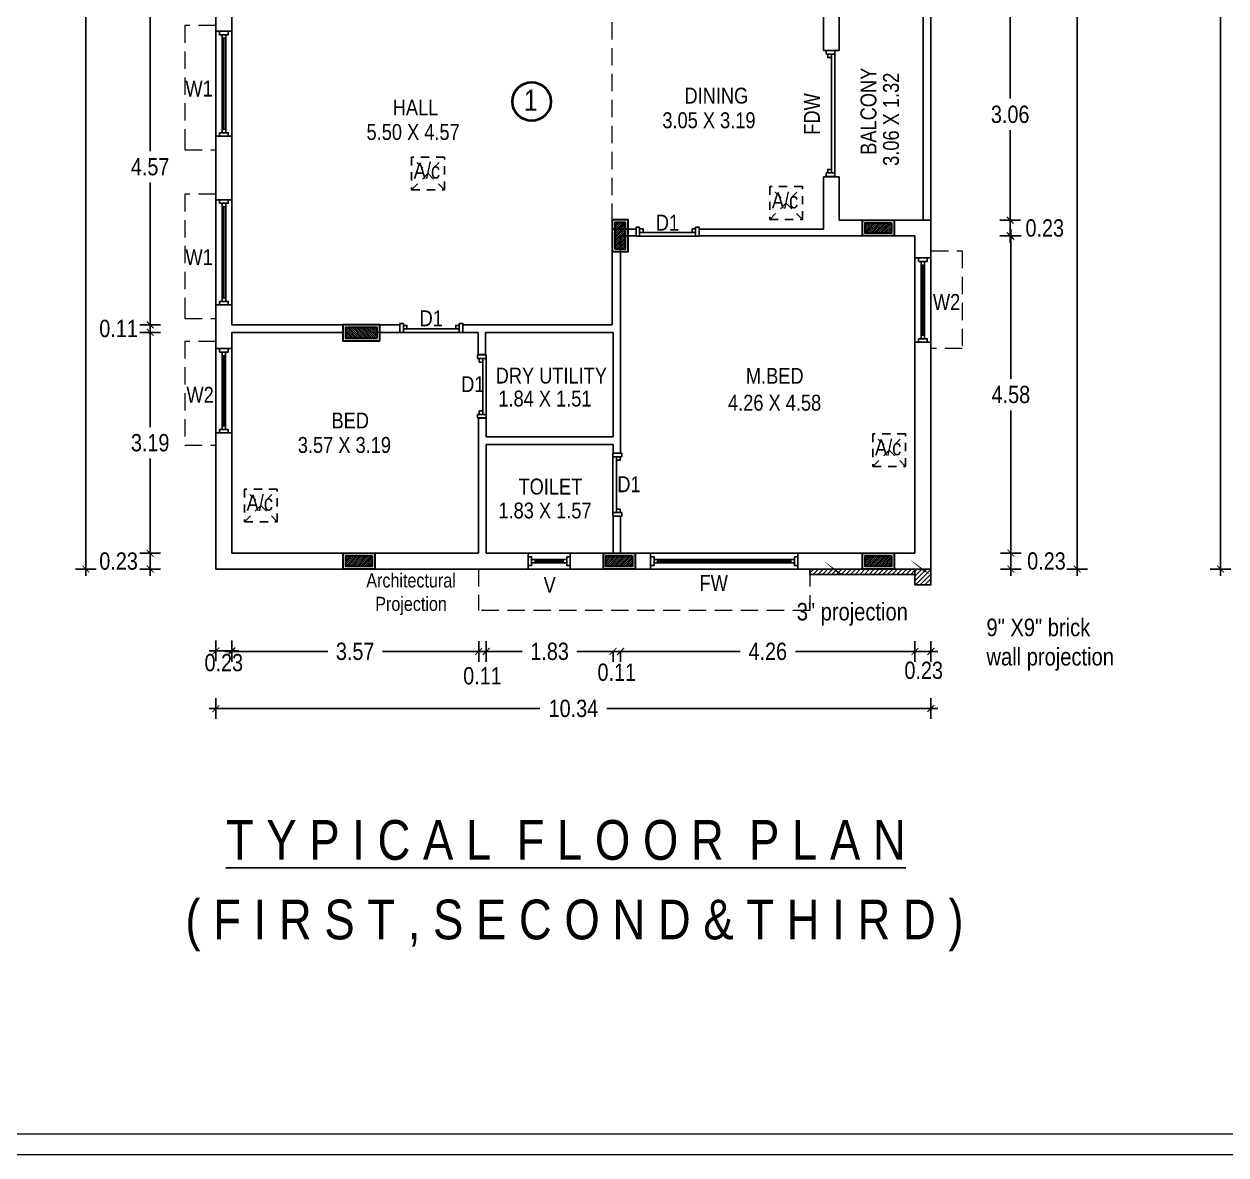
# Model space of a CAD drawing. Header units: metres. Extents: x 826 to 1433, y -826 to -586.
# Drawn here: x 1265.41 to 1282.79, y -825.6 to -809.25 of the extents above; entities that cross this region are included whole.
import ezdxf

# ---------------------------------------------------------------- set-up
doc = ezdxf.new("R2010")
doc.units = ezdxf.units.M
for name, pattern in [('ACAD_ISO02W100', [15, 12, -3]), ('CENTER', [2, 1.25, -0.25, 0.25, -0.25]), ('DASHED2', [0.375, 0.25, -0.125]), ('HIDDEN', [0.375, 0.25, -0.125])]:
    doc.linetypes.add(name, pattern=pattern)
doc.layers.add('_0', color=7, linetype='Continuous', lineweight=5)
doc.layers.add('text', color=7, linetype='Continuous', lineweight=25)
doc.styles.add('ATT', font='swissck.ttf', dxfattribs={"height": 12})
doc.styles.get("Standard").update_dxf_attribs({"font": 'swissck.ttf'})
doc.styles.add('STYLE1', font='swissck.ttf', dxfattribs={"height": 0.3})
doc.styles.add('style5', font='swissck.ttf', dxfattribs={"height": 0.25})
doc.dimstyles.new('site plan', dxfattribs={"dimscale": 0, "dimtxt": 0.25, "dimasz": 0.1, "dimexe": 0.15, "dimexo": 0.5, "dimgap": 0.1, "dimtad": 0, "dimtih": 1, "dimtoh": 1, "dimzin": 0, "dimdsep": 46, "dimtxsty": 'style5', "dimblk": 'ARCHTICK', "dimcen": 0.09375, "dimdle": 0.1, "dimadec": 0, "dimazin": 0, "dimtfac": 1, "dimtofl": 0, "dimtmove": 2, "dimatfit": 3, "dimfxl": 0, "dimtolj": 1, "dimtzin": 0, "dimarcsym": 0})

# ---------------------------------------------------------------- blocks, each defined once
blk = doc.blocks.new('V1')
at = {"ltscale": 3, "extrusion": (-1, 1e-16, 0)}
for p, q in [((758.928, -751.397), (758.928, -751.169)), ((759.031, -751.309), (759.031, -751.258)), ((759.436, -751.309), (759.436, -751.258)), ((759.538, -751.397), (759.538, -751.169))]:
    blk.add_line(p, q, dxfattribs=at)
at = {"ltscale": 3, "extrusion": (-1e-16, -1, 0)}
blk.add_line((759.031, -751.284), (759.436, -751.284), dxfattribs=at)
at = {"ltscale": 3}
for points in [[(758.928, -751.22), (758.98, -751.22), (758.98, -751.348), (758.928, -751.348)], [(758.98, -751.258), (759.487, -751.258), (759.487, -751.309), (758.98, -751.309)], [(759.487, -751.22), (759.538, -751.22), (759.538, -751.348), (759.487, -751.348)]]:
    blk.add_lwpolyline(points, close=True, dxfattribs=at)
blk = doc.blocks.new('D00R 1')
for points in [[(747.841, -749.097), (747.841, -749.046), (747.968, -749.046), (747.968, -749.097)], [(747.866, -749.097), (747.866, -749.148), (747.917, -749.148), (747.917, -749.097)], [(747.866, -749.905), (747.866, -749.855), (747.917, -749.855), (747.917, -749.905)], [(747.841, -749.905), (747.841, -749.956), (747.968, -749.956), (747.968, -749.905)]]:
    blk.add_lwpolyline(points, close=True)
blk.add_lwpolyline([(747.968, -749.956), (747.968, -749.097), (747.917, -749.097), (747.917, -749.905)])
blk = doc.blocks.new('W2')
at = {"ltscale": 3, "extrusion": (2e-16, 1, 0)}
for p, q in [((739.032, -751.218), (739.261, -751.218)), ((739.12, -751.321), (739.171, -751.321)), ((739.032, -752.438), (739.261, -752.438)), ((739.12, -752.336), (739.171, -752.336))]:
    blk.add_line(p, q, dxfattribs=at)
at = {"ltscale": 3, "extrusion": (-1, 2e-16, 0)}
blk.add_line((739.146, -751.321), (739.146, -752.336), dxfattribs=at)
at = {"ltscale": 3}
for points in [[(739.082, -751.269), (739.209, -751.269), (739.209, -751.218), (739.082, -751.218)], [(739.12, -751.269), (739.171, -751.269), (739.171, -752.387), (739.12, -752.387)], [(739.082, -752.387), (739.209, -752.387), (739.209, -752.438), (739.082, -752.438)]]:
    blk.add_lwpolyline(points, close=True, dxfattribs=at)
blk = doc.blocks.new('W1')
at = {"ltscale": 3, "extrusion": (2e-16, 1, 0)}
for p, q in [((738.52, -750.918), (738.292, -750.918)), ((738.38, -751.021), (738.431, -751.021)), ((738.292, -752.438), (738.52, -752.438)), ((738.38, -752.336), (738.431, -752.336))]:
    blk.add_line(p, q, dxfattribs=at)
at = {"ltscale": 3, "extrusion": (-1, 2e-16, 0)}
blk.add_line((738.405, -751.021), (738.405, -752.336), dxfattribs=at)
at = {"ltscale": 3}
for points in [[(738.341, -750.969), (738.469, -750.969), (738.469, -750.918), (738.341, -750.918)], [(738.38, -750.969), (738.431, -750.969), (738.431, -752.387), (738.38, -752.387)], [(738.341, -752.387), (738.469, -752.387), (738.469, -752.438), (738.341, -752.438)]]:
    blk.add_lwpolyline(points, close=True, dxfattribs=at)
blk = doc.blocks.new('FDW')
for points in [[(750.172, -729.344), (750.172, -729.293), (750.299, -729.293), (750.299, -729.344)], [(750.197, -729.344), (750.197, -729.395), (750.248, -729.395), (750.248, -729.344)], [(750.172, -731.062), (750.172, -731.113), (750.299, -731.113), (750.299, -731.062)], [(750.197, -731.062), (750.197, -731.011), (750.248, -731.011), (750.248, -731.062)], [(750.197, -731.062), (750.197, -731.011), (750.248, -731.011), (750.248, -731.062)]]:
    blk.add_lwpolyline(points, close=True)
at = {"ltscale": 3}
blk.add_lwpolyline([(750.248, -731.062), (750.299, -731.062), (750.299, -729.344), (750.248, -729.344)], close=True, dxfattribs=at)
blk = doc.blocks.new('_ArchTick')
at = {"color": 0, "lineweight": 0, "const_width": 0.15}
blk.add_lwpolyline([(-0.5, -0.5), (0.5, 0.5)], dxfattribs=at)
blk = doc.blocks.new('*D109')
at = {"color": 0, "lineweight": -2, "ltscale": 3}
for p, q in [((1280.492, -792.131), (1280.792, -792.131)), ((1280.642, -792.031), (1280.642, -803.769)), ((1280.642, -817.231), (1280.642, -804.227)), ((1280.492, -817.131), (1280.792, -817.131))]:
    blk.add_line(p, q, dxfattribs=at)
at = {"layer": 'DEFPOINTS', "color": 0, "ltscale": 3}
for p in [(1278.537, -792.131), (1278.537, -817.131), (1280.642, -817.131)]:
    blk.add_point(p, dxfattribs=at)
at = {"color": 0, "lineweight": -2, "ltscale": 3, "xscale": 0.1, "yscale": 0.1, "zscale": 0.1}
for p, rotation in [((1280.642, -792.131), 90), ((1280.642, -817.131), 270)]:
    blk.add_blockref('_ArchTick', p, dxfattribs=dict(at, rotation=rotation))
at = {"color": 0, "ltscale": 3, "insert": (1280.642, -803.998), "char_height": 0.25, "attachment_point": 5, "style": 'style5'}
blk.add_mtext('\\A1;25.00', dxfattribs=at)
blk = doc.blocks.new('*D127')
at = {"color": 0, "lineweight": -2, "ltscale": 3}
for p, q in [((1267.236, -808.931), (1267.236, -811.088)), ((1267.386, -809.031), (1267.086, -809.031)), ((1267.236, -813.701), (1267.236, -811.544)), ((1267.386, -813.601), (1267.086, -813.601))]:
    blk.add_line(p, q, dxfattribs=at)
at = {"layer": 'DEFPOINTS', "color": 0, "ltscale": 3}
for p in [(1268.308, -809.031), (1267.236, -813.601), (1268.308, -813.601)]:
    blk.add_point(p, dxfattribs=at)
at = {"color": 0, "lineweight": -2, "ltscale": 3, "xscale": 0.1, "yscale": 0.1, "zscale": 0.1}
for p, rotation in [((1267.236, -809.031), 90), ((1267.236, -813.601), 270)]:
    blk.add_blockref('_ArchTick', p, dxfattribs=dict(at, rotation=rotation))
at = {"color": 0, "ltscale": 3, "insert": (1267.236, -811.316), "char_height": 0.25, "attachment_point": 5, "style": 'style5'}
blk.add_mtext('\\A1;4.57', dxfattribs=at)
blk = doc.blocks.new('*D128')
at = {"color": 0, "lineweight": -2, "ltscale": 3}
for p, q in [((1267.236, -813.601), (1267.236, -813.501)), ((1267.386, -813.601), (1267.086, -813.601)), ((1267.386, -813.71), (1267.086, -813.71)), ((1267.236, -813.71), (1267.236, -813.81))]:
    blk.add_line(p, q, dxfattribs=at)
at = {"layer": 'DEFPOINTS', "color": 0, "ltscale": 3}
for p in [(1268.308, -813.601), (1267.236, -813.71), (1268.308, -813.71)]:
    blk.add_point(p, dxfattribs=at)
at = {"color": 0, "lineweight": -2, "ltscale": 3, "xscale": 0.1, "yscale": 0.1, "zscale": 0.1}
for p, rotation in [((1267.236, -813.601), 270), ((1267.236, -813.71), 90)]:
    blk.add_blockref('_ArchTick', p, dxfattribs=dict(at, rotation=rotation))
at = {"color": 0, "ltscale": 3, "insert": (1266.779, -813.655), "char_height": 0.25, "attachment_point": 5, "style": 'style5'}
blk.add_mtext('\\A1;0.11', dxfattribs=at)
blk = doc.blocks.new('*D129')
at = {"color": 0, "lineweight": -2, "ltscale": 3}
for p, q in [((1267.236, -813.61), (1267.236, -815.078)), ((1267.386, -813.71), (1267.086, -813.71)), ((1267.236, -817.003), (1267.236, -815.534)), ((1267.386, -816.903), (1267.086, -816.903))]:
    blk.add_line(p, q, dxfattribs=at)
at = {"layer": 'DEFPOINTS', "color": 0, "ltscale": 3}
for p in [(1268.308, -813.71), (1267.236, -816.903), (1268.308, -816.903)]:
    blk.add_point(p, dxfattribs=at)
at = {"color": 0, "lineweight": -2, "ltscale": 3, "xscale": 0.1, "yscale": 0.1, "zscale": 0.1}
for p, rotation in [((1267.236, -813.71), 90), ((1267.236, -816.903), 270)]:
    blk.add_blockref('_ArchTick', p, dxfattribs=dict(at, rotation=rotation))
at = {"color": 0, "ltscale": 3, "insert": (1267.236, -815.306), "char_height": 0.25, "attachment_point": 5, "style": 'style5'}
blk.add_mtext('\\A1;3.19', dxfattribs=at)
blk = doc.blocks.new('*D130')
at = {"color": 0, "lineweight": -2, "ltscale": 3}
for p, q in [((1267.236, -816.803), (1267.236, -817.231)), ((1267.386, -816.903), (1267.086, -816.903)), ((1267.386, -817.131), (1267.086, -817.131))]:
    blk.add_line(p, q, dxfattribs=at)
at = {"layer": 'DEFPOINTS', "color": 0, "ltscale": 3}
for p in [(1268.308, -816.903), (1267.236, -817.131), (1268.212, -817.131)]:
    blk.add_point(p, dxfattribs=at)
at = {"color": 0, "lineweight": -2, "ltscale": 3, "xscale": 0.1, "yscale": 0.1, "zscale": 0.1}
for p, rotation in [((1267.236, -816.903), 90), ((1267.236, -817.131), 270)]:
    blk.add_blockref('_ArchTick', p, dxfattribs=dict(at, rotation=rotation))
at = {"color": 0, "ltscale": 3, "insert": (1266.779, -817.017), "char_height": 0.25, "attachment_point": 5, "style": 'style5'}
blk.add_mtext('\\A1;0.23', dxfattribs=at)
blk = doc.blocks.new('*D131')
at = {"color": 0, "lineweight": -2, "ltscale": 3}
for p, q in [((1268.187, -818.164), (1268.187, -818.464)), ((1268.416, -818.164), (1268.416, -818.464)), ((1268.087, -818.314), (1268.516, -818.314))]:
    blk.add_line(p, q, dxfattribs=at)
at = {"layer": 'DEFPOINTS', "color": 0, "ltscale": 3}
for p in [(1268.416, -816.555), (1268.187, -816.834), (1268.416, -818.314)]:
    blk.add_point(p, dxfattribs=at)
at = {"color": 0, "lineweight": -2, "ltscale": 3, "xscale": 0.1, "yscale": 0.1, "zscale": 0.1, "rotation": 180}
blk.add_blockref('_ArchTick', (1268.187, -818.314), dxfattribs=at)
at = {"color": 0, "lineweight": -2, "ltscale": 3, "xscale": 0.1, "yscale": 0.1, "zscale": 0.1}
blk.add_blockref('_ArchTick', (1268.416, -818.314), dxfattribs=at)
at = {"color": 0, "ltscale": 3, "insert": (1268.301, -818.485), "char_height": 0.25, "attachment_point": 5, "style": 'style5'}
blk.add_mtext('\\A1;0.23', dxfattribs=at)
blk = doc.blocks.new('*D132')
at = {"color": 0, "lineweight": -2, "ltscale": 3}
for p, q in [((1268.416, -818.172), (1268.416, -818.472)), ((1271.987, -818.172), (1271.987, -818.472)), ((1268.316, -818.322), (1269.804, -818.322)), ((1272.087, -818.322), (1270.598, -818.322))]:
    blk.add_line(p, q, dxfattribs=at)
at = {"layer": 'DEFPOINTS', "color": 0, "ltscale": 3}
for p in [(1268.416, -816.555), (1271.987, -816.555), (1271.987, -818.322)]:
    blk.add_point(p, dxfattribs=at)
at = {"color": 0, "lineweight": -2, "ltscale": 3, "xscale": 0.1, "yscale": 0.1, "zscale": 0.1, "rotation": 180}
blk.add_blockref('_ArchTick', (1268.416, -818.322), dxfattribs=at)
at = {"color": 0, "lineweight": -2, "ltscale": 3, "xscale": 0.1, "yscale": 0.1, "zscale": 0.1}
blk.add_blockref('_ArchTick', (1271.987, -818.322), dxfattribs=at)
at = {"color": 0, "ltscale": 3, "insert": (1270.201, -818.322), "char_height": 0.25, "attachment_point": 5, "style": 'style5'}
blk.add_mtext('\\A1;3.57', dxfattribs=at)
blk = doc.blocks.new('*D133')
at = {"color": 0, "lineweight": -2, "ltscale": 3}
for p, q in [((1271.987, -818.172), (1271.987, -818.472)), ((1272.097, -818.172), (1272.097, -818.472)), ((1271.987, -818.322), (1271.887, -818.322)), ((1272.097, -818.322), (1272.197, -818.322))]:
    blk.add_line(p, q, dxfattribs=at)
at = {"layer": 'DEFPOINTS', "color": 0, "ltscale": 3}
for p in [(1271.987, -816.555), (1272.097, -816.555), (1272.097, -818.322)]:
    blk.add_point(p, dxfattribs=at)
at = {"color": 0, "lineweight": -2, "ltscale": 3, "xscale": 0.1, "yscale": 0.1, "zscale": 0.1}
blk.add_blockref('_ArchTick', (1271.987, -818.322), dxfattribs=at)
at = {"color": 0, "lineweight": -2, "ltscale": 3, "xscale": 0.1, "yscale": 0.1, "zscale": 0.1, "rotation": 180}
blk.add_blockref('_ArchTick', (1272.097, -818.322), dxfattribs=at)
at = {"color": 0, "ltscale": 3, "insert": (1272.042, -818.676), "char_height": 0.25, "attachment_point": 5, "style": 'style5'}
blk.add_mtext('\\A1;0.11', dxfattribs=at)
blk = doc.blocks.new('*D134')
at = {"color": 0, "lineweight": -2, "ltscale": 3}
for p, q in [((1272.097, -818.172), (1272.097, -818.472)), ((1271.997, -818.322), (1272.618, -818.322)), ((1274.03, -818.322), (1273.408, -818.322)), ((1273.93, -818.322), (1273.93, -818.472))]:
    blk.add_line(p, q, dxfattribs=at)
at = {"layer": 'DEFPOINTS', "color": 0, "ltscale": 3}
for p in [(1272.097, -816.555), (1273.93, -817.824), (1273.93, -818.322)]:
    blk.add_point(p, dxfattribs=at)
at = {"color": 0, "lineweight": -2, "ltscale": 3, "xscale": 0.1, "yscale": 0.1, "zscale": 0.1, "rotation": 180}
blk.add_blockref('_ArchTick', (1272.097, -818.322), dxfattribs=at)
at = {"color": 0, "lineweight": -2, "ltscale": 3, "xscale": 0.1, "yscale": 0.1, "zscale": 0.1}
blk.add_blockref('_ArchTick', (1273.93, -818.322), dxfattribs=at)
at = {"color": 0, "ltscale": 3, "insert": (1273.013, -818.322), "char_height": 0.25, "attachment_point": 5, "style": 'style5'}
blk.add_mtext('\\A1;1.83', dxfattribs=at)
blk = doc.blocks.new('*D90')
at = {"color": 0, "lineweight": -2, "ltscale": 3}
for p, q in [((1273.93, -818.322), (1273.83, -818.322)), ((1273.93, -818.322), (1273.93, -818.472)), ((1274.039, -818.322), (1274.039, -818.472)), ((1274.039, -818.322), (1274.139, -818.322))]:
    blk.add_line(p, q, dxfattribs=at)
at = {"layer": 'DEFPOINTS', "color": 0, "ltscale": 3}
for p in [(1273.93, -817.824), (1274.039, -817.824), (1274.039, -818.322)]:
    blk.add_point(p, dxfattribs=at)
at = {"color": 0, "lineweight": -2, "ltscale": 3, "xscale": 0.1, "yscale": 0.1, "zscale": 0.1}
blk.add_blockref('_ArchTick', (1273.93, -818.322), dxfattribs=at)
at = {"color": 0, "lineweight": -2, "ltscale": 3, "xscale": 0.1, "yscale": 0.1, "zscale": 0.1, "rotation": 180}
blk.add_blockref('_ArchTick', (1274.039, -818.322), dxfattribs=at)
at = {"color": 0, "ltscale": 3, "insert": (1273.984, -818.624), "char_height": 0.25, "attachment_point": 5, "style": 'style5'}
blk.add_mtext('\\A1;0.11', dxfattribs=at)
blk = doc.blocks.new('*D91')
at = {"color": 0, "lineweight": -2, "ltscale": 3}
for p, q in [((1278.297, -818.172), (1278.297, -818.472)), ((1273.939, -818.322), (1275.768, -818.322)), ((1274.039, -818.322), (1274.039, -818.472)), ((1278.397, -818.322), (1276.568, -818.322))]:
    blk.add_line(p, q, dxfattribs=at)
at = {"layer": 'DEFPOINTS', "color": 0, "ltscale": 3}
for p in [(1278.297, -816.554), (1274.039, -817.824), (1278.297, -818.322)]:
    blk.add_point(p, dxfattribs=at)
at = {"color": 0, "lineweight": -2, "ltscale": 3, "xscale": 0.1, "yscale": 0.1, "zscale": 0.1, "rotation": 180}
blk.add_blockref('_ArchTick', (1274.039, -818.322), dxfattribs=at)
at = {"color": 0, "lineweight": -2, "ltscale": 3, "xscale": 0.1, "yscale": 0.1, "zscale": 0.1}
blk.add_blockref('_ArchTick', (1278.297, -818.322), dxfattribs=at)
at = {"color": 0, "ltscale": 3, "insert": (1276.168, -818.322), "char_height": 0.25, "attachment_point": 5, "style": 'style5'}
blk.add_mtext('\\A1;4.26', dxfattribs=at)
blk = doc.blocks.new('*D92')
at = {"color": 0, "lineweight": -2, "ltscale": 3}
for p, q in [((1278.297, -818.172), (1278.297, -818.472)), ((1278.527, -818.172), (1278.527, -818.472)), ((1278.197, -818.322), (1278.627, -818.322))]:
    blk.add_line(p, q, dxfattribs=at)
at = {"layer": 'DEFPOINTS', "color": 0, "ltscale": 3}
for p in [(1278.297, -816.554), (1278.527, -816.834), (1278.527, -818.322)]:
    blk.add_point(p, dxfattribs=at)
at = {"color": 0, "lineweight": -2, "ltscale": 3, "xscale": 0.1, "yscale": 0.1, "zscale": 0.1, "rotation": 180}
blk.add_blockref('_ArchTick', (1278.297, -818.322), dxfattribs=at)
at = {"color": 0, "lineweight": -2, "ltscale": 3, "xscale": 0.1, "yscale": 0.1, "zscale": 0.1}
blk.add_blockref('_ArchTick', (1278.527, -818.322), dxfattribs=at)
at = {"color": 0, "ltscale": 3, "insert": (1278.423, -818.596), "char_height": 0.25, "attachment_point": 5, "style": 'style5'}
blk.add_mtext('\\A1;0.23', dxfattribs=at)
blk = doc.blocks.new('*D93')
at = {"color": 0, "lineweight": -2, "ltscale": 3}
for p, q in [((1268.187, -818.997), (1268.187, -819.297)), ((1278.527, -818.997), (1278.527, -819.297)), ((1268.087, -819.147), (1272.872, -819.147)), ((1278.627, -819.147), (1273.842, -819.147))]:
    blk.add_line(p, q, dxfattribs=at)
at = {"layer": 'DEFPOINTS', "color": 0, "ltscale": 3}
for p in [(1278.527, -794.788), (1268.187, -815.972), (1278.527, -819.147)]:
    blk.add_point(p, dxfattribs=at)
at = {"color": 0, "lineweight": -2, "ltscale": 3, "xscale": 0.1, "yscale": 0.1, "zscale": 0.1, "rotation": 180}
blk.add_blockref('_ArchTick', (1268.187, -819.147), dxfattribs=at)
at = {"color": 0, "lineweight": -2, "ltscale": 3, "xscale": 0.1, "yscale": 0.1, "zscale": 0.1}
blk.add_blockref('_ArchTick', (1278.527, -819.147), dxfattribs=at)
at = {"color": 0, "ltscale": 3, "insert": (1273.357, -819.147), "char_height": 0.25, "attachment_point": 5, "style": 'style5'}
blk.add_mtext('\\A1;10.34', dxfattribs=at)
blk = doc.blocks.new('*D104')
at = {"color": 0, "lineweight": -2, "ltscale": 3}
for p, q in [((1279.674, -808.931), (1279.674, -810.331)), ((1279.524, -809.031), (1279.824, -809.031)), ((1279.674, -812.188), (1279.674, -810.788)), ((1279.524, -812.088), (1279.824, -812.088))]:
    blk.add_line(p, q, dxfattribs=at)
at = {"layer": 'DEFPOINTS', "color": 0, "ltscale": 3}
for p in [(1278.417, -809.031), (1278.417, -812.088), (1279.674, -812.088)]:
    blk.add_point(p, dxfattribs=at)
at = {"color": 0, "lineweight": -2, "ltscale": 3, "xscale": 0.1, "yscale": 0.1, "zscale": 0.1}
for p, rotation in [((1279.674, -809.031), 90), ((1279.674, -812.088), 270)]:
    blk.add_blockref('_ArchTick', p, dxfattribs=dict(at, rotation=rotation))
at = {"color": 0, "ltscale": 3, "insert": (1279.674, -810.559), "char_height": 0.25, "attachment_point": 5, "style": 'style5'}
blk.add_mtext('\\A1;3.06', dxfattribs=at)
blk = doc.blocks.new('*D105')
at = {"color": 0, "lineweight": -2, "ltscale": 3}
for p, q in [((1279.524, -812.088), (1279.824, -812.088)), ((1279.674, -811.988), (1279.674, -812.416)), ((1279.524, -812.316), (1279.824, -812.316))]:
    blk.add_line(p, q, dxfattribs=at)
at = {"layer": 'DEFPOINTS', "color": 0, "ltscale": 3}
for p in [(1278.417, -812.088), (1278.297, -812.316), (1279.674, -812.316)]:
    blk.add_point(p, dxfattribs=at)
at = {"color": 0, "lineweight": -2, "ltscale": 3, "xscale": 0.1, "yscale": 0.1, "zscale": 0.1}
for p, rotation in [((1279.674, -812.088), 90), ((1279.674, -812.316), 270)]:
    blk.add_blockref('_ArchTick', p, dxfattribs=dict(at, rotation=rotation))
at = {"color": 0, "ltscale": 3, "insert": (1280.174, -812.202), "char_height": 0.25, "attachment_point": 5, "style": 'style5'}
blk.add_mtext('\\A1;0.23', dxfattribs=at)
blk = doc.blocks.new('*D106')
at = {"color": 0, "lineweight": -2, "ltscale": 3}
for p, q in [((1279.684, -812.216), (1279.684, -814.38)), ((1279.534, -812.316), (1279.834, -812.316)), ((1279.684, -817.001), (1279.684, -814.837)), ((1279.534, -816.901), (1279.834, -816.901))]:
    blk.add_line(p, q, dxfattribs=at)
at = {"layer": 'DEFPOINTS', "color": 0, "ltscale": 3}
for p in [(1278.297, -812.316), (1278.307, -816.901), (1279.684, -816.901)]:
    blk.add_point(p, dxfattribs=at)
at = {"color": 0, "lineweight": -2, "ltscale": 3, "xscale": 0.1, "yscale": 0.1, "zscale": 0.1}
for p, rotation in [((1279.684, -812.316), 90), ((1279.684, -816.901), 270)]:
    blk.add_blockref('_ArchTick', p, dxfattribs=dict(at, rotation=rotation))
at = {"color": 0, "ltscale": 3, "insert": (1279.684, -814.609), "char_height": 0.25, "attachment_point": 5, "style": 'style5'}
blk.add_mtext('\\A1;4.58', dxfattribs=at)
blk = doc.blocks.new('*D88')
at = {"color": 0, "lineweight": -2, "ltscale": 3}
for p, q in [((1279.684, -816.801), (1279.684, -817.231)), ((1279.534, -816.901), (1279.834, -816.901)), ((1279.534, -817.131), (1279.834, -817.131))]:
    blk.add_line(p, q, dxfattribs=at)
at = {"layer": 'DEFPOINTS', "color": 0, "ltscale": 3}
for p in [(1278.307, -816.901), (1278.537, -817.131), (1279.684, -817.131)]:
    blk.add_point(p, dxfattribs=at)
at = {"color": 0, "lineweight": -2, "ltscale": 3, "xscale": 0.1, "yscale": 0.1, "zscale": 0.1}
for p, rotation in [((1279.684, -816.901), 90), ((1279.684, -817.131), 270)]:
    blk.add_blockref('_ArchTick', p, dxfattribs=dict(at, rotation=rotation))
at = {"color": 0, "ltscale": 3, "insert": (1280.199, -817.016), "char_height": 0.25, "attachment_point": 5, "style": 'style5'}
blk.add_mtext('\\A1;0.23', dxfattribs=at)
blk = doc.blocks.new('*D150')
at = {"layer": '_0', "color": 0, "linetype": 'Continuous', "lineweight": -2, "ltscale": 3}
blk.add_line((1266.457, -792.131), (1266.157, -792.131), dxfattribs=at)
at = {"layer": '_0', "color": 0, "lineweight": -2, "ltscale": 3}
for p, q in [((1266.307, -792.031), (1266.307, -804.402)), ((1266.307, -817.231), (1266.307, -804.86)), ((1266.457, -817.131), (1266.157, -817.131))]:
    blk.add_line(p, q, dxfattribs=at)
at = {"layer": 'DEFPOINTS', "color": 0, "ltscale": 3}
for p in [(1266.307, -792.131), (1268.869, -792.131), (1268.869, -817.131)]:
    blk.add_point(p, dxfattribs=at)
at = {"layer": '_0', "color": 0, "lineweight": -2, "ltscale": 3, "xscale": 0.1, "yscale": 0.1, "zscale": 0.1}
for p, rotation in [((1266.307, -792.131), 90), ((1266.307, -817.131), 270)]:
    blk.add_blockref('_ArchTick', p, dxfattribs=dict(at, rotation=rotation))
at = {"layer": '_0', "color": 0, "ltscale": 3, "insert": (1266.307, -804.631), "char_height": 0.25, "attachment_point": 5, "style": 'style5'}
blk.add_mtext('\\A1;25.00', dxfattribs=at)
blk = doc.blocks.new('*D171')
at = {"layer": '_0', "color": 0, "linetype": 'Continuous', "lineweight": -2, "ltscale": 3}
blk.add_line((1282.867, -792.131), (1282.567, -792.131), dxfattribs=at)
at = {"layer": '_0', "color": 0, "lineweight": -2, "ltscale": 3}
for p, q in [((1282.717, -792.031), (1282.717, -804.402)), ((1282.717, -817.231), (1282.717, -804.86)), ((1282.867, -817.131), (1282.567, -817.131))]:
    blk.add_line(p, q, dxfattribs=at)
at = {"layer": 'DEFPOINTS', "color": 0, "ltscale": 3}
for p in [(1282.717, -792.131), (1285.279, -792.131), (1285.279, -817.131)]:
    blk.add_point(p, dxfattribs=at)
at = {"layer": '_0', "color": 0, "lineweight": -2, "ltscale": 3, "xscale": 0.1, "yscale": 0.1, "zscale": 0.1}
for p, rotation in [((1282.717, -792.131), 90), ((1282.717, -817.131), 270)]:
    blk.add_blockref('_ArchTick', p, dxfattribs=dict(at, rotation=rotation))
at = {"layer": '_0', "color": 0, "ltscale": 3, "insert": (1282.717, -804.631), "char_height": 0.25, "attachment_point": 5, "style": 'style5'}
blk.add_mtext('\\A1;25.00', dxfattribs=at)

msp = doc.modelspace()

# ---------------------------------------------------------------- hatches: boundary and pattern name
at = {"lineweight": 18}
h = msp.add_hatch(dxfattribs=at)
h.set_pattern_fill('ANSI31', scale=0.153333, style=0)
h.set_pattern_definition([(45, (1259.024492, -1077.3334), (-0.01355288, 0.01355288), [])])
h.paths.add_polyline_path([(1273.95828, -812.50283), (1274.11161, -812.50283), (1274.11161, -812.1195), (1273.95828, -812.1195)])
h = msp.add_hatch(dxfattribs=at)
h.set_pattern_fill('ANSI31', scale=6, style=0)
h.set_pattern_definition([(225, (1542.789166, -797.19074), (-0.01355288, 0.01355288), [])])
h.paths.add_polyline_path([(1277.9586, -812.12452), (1277.9586, -812.27786), (1277.57527, -812.27786), (1277.57527, -812.12452)])
h = msp.add_hatch(dxfattribs=at)
h.set_pattern_fill('ANSI31', scale=0.153333, angle=90, style=0)
h.set_pattern_definition([(135, (1535.351842, -828.726442), (-0.01355288, -0.01355288), [])])
h.paths.add_polyline_path([(1270.06128, -813.63932), (1270.06128, -813.79266), (1270.51761, -813.79266), (1270.51761, -813.63932)])
h = msp.add_hatch(dxfattribs=at)
h.set_pattern_fill('ANSI31', scale=6, style=0)
h.set_pattern_definition([(225, (1535.279168, -802.005729), (-0.01355288, 0.01355288), [])])
h.paths.add_polyline_path([(1270.4486, -816.93951), (1270.4486, -817.09285), (1270.06527, -817.09285), (1270.06527, -816.93951)])
h = msp.add_hatch(dxfattribs=at)
h.set_pattern_fill('ANSI31', scale=6, style=0)
h.set_pattern_definition([(225, (1539.042176, -802.005729), (-0.01355288, 0.01355288), [])])
h.paths.add_polyline_path([(1274.21161, -816.93951), (1274.21161, -817.09285), (1273.82828, -817.09285), (1273.82828, -816.93951)])
h = msp.add_hatch(dxfattribs=at)
h.set_pattern_fill('ANSI31', scale=6, style=0)
h.set_pattern_definition([(225, (1542.789154, -802.005729), (-0.01355288, 0.01355288), [])])
h.paths.add_polyline_path([(1277.95859, -816.93951), (1277.95859, -817.09285), (1277.57526, -817.09285), (1277.57526, -816.93951)])
at = {"lineweight": 0, "ltscale": 3}
h = msp.add_hatch(dxfattribs=at)
h.set_pattern_fill('ANSI31', scale=0.015, style=0)
h.set_pattern_definition([(45, (-30.82246, 123.150855), (-0.0336759605, 0.0336759605), [])])
h.paths.add_polyline_path([(1278.29692, -817.13118), (1276.77852, -817.13118), (1276.77852, -817.20778), (1278.29692, -817.20778)])
h = msp.add_hatch(dxfattribs=at)
h.set_pattern_fill('ANSI31', scale=0.015, style=0)
h.set_pattern_definition([(45, (6641.341397, 2119.795884), (-0.03367596045, 0.03367596045), [])])
h.paths.add_polyline_path([(1278.52692, -817.13118), (1278.29692, -817.13118), (1278.29692, -817.36118), (1278.52692, -817.36118)])

# ---------------------------------------------------------------- linework, layer by layer
at = {"color": 7}
for p, q in [((1268.18692, -817.13118), (1268.18692, -805.82119)), ((1276.97342, -809.63606), (1276.97342, -809.03119)), ((1277.20202, -809.63606), (1277.20202, -809.03119)), ((1278.41692, -809.03119), (1278.41692, -812.08759)), ((1278.52692, -809.03119), (1278.52692, -812.08759)), ((1276.97342, -809.63606), (1277.20202, -809.63606)), ((1276.97342, -811.46106), (1276.97342, -812.21655)), ((1277.20202, -811.46106), (1276.97342, -811.46106)), ((1277.20202, -811.46106), (1277.20202, -812.08759)), ((1278.52692, -812.08759), (1277.20202, -812.08759)), ((1278.52692, -812.08759), (1278.52692, -817.13118)), ((1273.91994, -813.60099), (1273.91994, -812.21655)), ((1274.26402, -812.21655), (1273.91994, -812.21655)), ((1276.97342, -812.21655), (1275.17402, -812.21655)), ((1275.17402, -812.21655), (1275.17402, -812.31619)), ((1274.03854, -815.45645), (1274.03854, -812.31619)), ((1274.26402, -812.31619), (1274.03854, -812.31619)), ((1278.29692, -812.31619), (1275.17402, -812.31619)), ((1278.29692, -812.31619), (1278.29692, -816.90118)), ((1268.41552, -813.60099), (1270.84802, -813.60099)), ((1271.75802, -813.70959), (1271.75802, -813.60099)), ((1271.75802, -813.60099), (1273.91994, -813.60099)), ((1272.13662, -813.59856), (1272.13662, -813.59856)), ((1268.41552, -813.70959), (1270.03922, -813.70959)), ((1268.41552, -813.70959), (1268.41552, -816.90258)), ((1270.49642, -813.70959), (1270.84802, -813.70959)), ((1271.97802, -814.04419), (1271.97802, -813.70959)), ((1273.92994, -813.70959), (1272.08802, -813.70959)), ((1272.08802, -813.70959), (1272.08802, -814.04419)), ((1273.92994, -815.21978), (1273.92994, -813.70959)), ((1272.08802, -814.02937), (1271.97802, -814.02937)), ((1272.09662, -814.95175), (1271.98662, -814.95175)), ((1271.98662, -814.95175), (1271.98662, -816.90258)), ((1272.09662, -815.21978), (1272.09662, -814.95175)), ((1273.92994, -815.21978), (1272.09662, -815.21978)), ((1272.09662, -815.32978), (1272.09662, -816.90258)), ((1273.92994, -815.32978), (1272.09662, -815.32978)), ((1273.92994, -815.32978), (1273.92994, -815.45645)), ((1273.92994, -815.45645), (1274.03854, -815.45645)), ((1273.92994, -816.36645), (1273.92994, -816.90258)), ((1274.03854, -816.36645), (1273.92994, -816.36645)), ((1274.03854, -816.90118), (1274.03854, -816.36645)), ((1268.41552, -816.90258), (1271.98662, -816.90258)), ((1273.96994, -816.90258), (1272.09662, -816.90258)), ((1274.07854, -816.90118), (1278.29692, -816.90118)), ((1278.52692, -817.13118), (1268.18692, -817.13118))]:
    msp.add_line(p, q, dxfattribs=at)
at = {"color": 7, "linetype": 'HIDDEN', "lineweight": 20}
for p, q in [((1273.91994, -812.09905), (1273.91994, -809.02135)), ((1271.98648, -817.13118), (1271.98648, -817.73118)), ((1276.77852, -817.13258), (1276.77852, -817.73118)), ((1276.77852, -817.73118), (1271.98648, -817.73118))]:
    msp.add_line(p, q, dxfattribs=at)
at = {"color": 7, "linetype": 'ACAD_ISO02W100', "ltscale": 0.01}
for p, q in [((1271.01759, -811.64851), (1271.49046, -811.17564)), ((1271.49046, -811.64851), (1271.01759, -811.17564)), ((1276.19685, -812.07869), (1276.66972, -811.60082)), ((1276.66972, -812.07869), (1276.19685, -811.60082)), ((1277.68882, -815.64851), (1278.16169, -815.17564)), ((1278.16169, -815.64851), (1277.68882, -815.17564)), ((1268.60117, -816.44879), (1269.07404, -815.97592)), ((1269.07404, -816.44879), (1268.60117, -815.97592))]:
    msp.add_line(p, q, dxfattribs=at)
at = {"color": 7, "linetype": 'DASHED2'}
msp.add_line((1271.75802, -813.70959), (1271.97802, -813.70959), dxfattribs=at)
at = {"color": 7, "ltscale": 3, "extrusion": (1, -2e-16, 0)}
for p, q in [((1274.47339, -817.13258), (1274.47339, -816.90258)), ((1276.60339, -817.13258), (1276.60339, -816.90258)), ((1274.57561, -816.99202), (1274.57561, -817.04314)), ((1276.50117, -816.99202), (1276.50117, -817.04314))]:
    msp.add_line(p, q, dxfattribs=at)
at = {"color": 7, "ltscale": 3, "extrusion": (2e-16, 1, 0)}
msp.add_line((1276.50117, -817.01758), (1274.57561, -817.01758), dxfattribs=at)
at = {"color": 7}
for points in [[(1268.18692, -808.80119), (1268.55694, -808.80119), (1268.55694, -809.03099), (1268.41552, -809.03099), (1268.41552, -813.60099)], [(1274.26402, -812.21655), (1274.26402, -812.31619)], [(1270.84802, -813.70959), (1270.84802, -813.60099)]]:
    msp.add_lwpolyline(points, dxfattribs=at)
at = {"color": 7, "linetype": 'HIDDEN', "lineweight": 20}
for points in [[(1268.18692, -809.38889), (1268.18692, -809.27389), (1267.73692, -809.27389), (1267.73692, -810.90889), (1267.73692, -811.0718), (1268.18692, -811.0718)], [(1268.18692, -811.82611), (1268.18692, -811.71111), (1267.73692, -811.71111), (1267.73692, -813.34611), (1267.73692, -813.50901), (1268.18692, -813.50901)], [(1278.52976, -812.64158), (1278.52976, -812.53158), (1278.97976, -812.53158), (1278.98116, -813.94383), (1278.98116, -813.94383), (1278.53116, -813.94383)], [(1268.18692, -813.94939), (1268.18692, -813.83939), (1267.73692, -813.83939), (1267.73692, -815.34049), (1267.73692, -815.34049), (1268.18692, -815.34049)]]:
    msp.add_lwpolyline(points, dxfattribs=at)
at = {"color": 7, "linetype": 'ACAD_ISO02W100', "ltscale": 0.01}
for points in [[(1271.01759, -811.64851), (1271.49046, -811.64851), (1271.49046, -811.17564), (1271.01759, -811.17564)], [(1276.19685, -812.07869), (1276.66972, -812.07869), (1276.66972, -811.60082), (1276.19685, -811.60082)], [(1277.68882, -815.64851), (1278.16169, -815.64851), (1278.16169, -815.17564), (1277.68882, -815.17564)], [(1268.60117, -816.44879), (1269.07404, -816.44879), (1269.07404, -815.97592), (1268.60117, -815.97592)]]:
    msp.add_lwpolyline(points, close=True, dxfattribs=at)
at = {"color": 7, "lineweight": 30}
for points in [[(1273.91994, -812.54117), (1274.14994, -812.54117), (1274.14994, -812.08117), (1273.91994, -812.08117)], [(1273.95828, -812.50283), (1274.11161, -812.50283), (1274.11161, -812.1195), (1273.95828, -812.1195)], [(1277.99693, -812.08619), (1277.99693, -812.31619), (1277.53693, -812.31619), (1277.53693, -812.08619)], [(1277.9586, -812.12452), (1277.9586, -812.27786), (1277.57527, -812.27786), (1277.57527, -812.12452)], [(1270.55594, -813.83099), (1270.55594, -813.60099), (1270.02294, -813.60099), (1270.02294, -813.83099)], [(1270.51761, -813.79266), (1270.51761, -813.63932), (1270.06128, -813.63932), (1270.06128, -813.79266)], [(1270.48694, -816.90118), (1270.48694, -817.13118), (1270.02694, -817.13118), (1270.02694, -816.90118)], [(1270.4486, -816.93951), (1270.4486, -817.09285), (1270.06527, -817.09285), (1270.06527, -816.93951)], [(1274.24994, -816.90118), (1274.24994, -817.13118), (1273.78994, -817.13118), (1273.78994, -816.90118)], [(1274.21161, -816.93951), (1274.21161, -817.09285), (1273.82828, -817.09285), (1273.82828, -816.93951)], [(1277.99692, -816.90118), (1277.99692, -817.13118), (1277.53692, -817.13118), (1277.53692, -816.90118)], [(1277.95859, -816.93951), (1277.95859, -817.09285), (1277.57526, -817.09285), (1277.57526, -816.93951)]]:
    msp.add_lwpolyline(points, close=True, dxfattribs=at)
at = {"color": 7, "ltscale": 3}
for points in [[(1274.47339, -816.95369), (1274.5245, -816.95369), (1274.5245, -817.08147), (1274.47339, -817.08147)], [(1276.55228, -816.95369), (1276.60339, -816.95369), (1276.60339, -817.08147), (1276.55228, -817.08147)], [(1274.5245, -816.99202), (1276.55228, -816.99202), (1276.55228, -817.04314), (1274.5245, -817.04314)]]:
    msp.add_lwpolyline(points, close=True, dxfattribs=at)
for points in [[(1279.33123, -817.789, 0, 0, 0), (1278.73969, -817.36398, 0.11, 0, 0), (1278.42192, -817.16364, 0, 0, 0)], [(1277.7841, -817.59364, 0, 0, 0), (1277.48833, -817.38113, 0.11, 0, 0), (1277.17056, -817.1808, 0, 0, 0)], [(1271.73401, -817.38113, 0, 0, 0), (1272.26364, -817.38113, 0.11, 0, 0), (1272.49244, -817.38113, 0, 0, 0)]]:
    msp.add_lwpolyline(points, format="xyseb", dxfattribs=at)
for points in [[(1278.29692, -817.13118), (1278.29692, -817.20778), (1276.77852, -817.20778), (1276.77852, -817.13118)], [(1278.52692, -817.13118), (1278.52692, -817.36118), (1278.29692, -817.36118), (1278.29692, -817.13118)]]:
    msp.add_lwpolyline(points, dxfattribs=at)
at = {"color": 7, "lineweight": 40}
msp.add_circle((1272.75282, -810.37295), 0.27862, dxfattribs=at)
at = {"layer": '_0', "color": 7, "ltscale": 3}
for points in [[(1244.98607, -764.81279), (1348.91738, -764.81279), (1348.91738, -825.60053), (1244.98607, -825.60053)], [(1245.28607, -765.11279), (1348.61738, -765.11279), (1348.61738, -825.30053), (1245.28607, -825.30053)]]:
    msp.add_lwpolyline(points, close=True, dxfattribs=at)

# ---------------------------------------------------------------- block references
at = {"color": 7}
for name, p in [('W1', (529.89699, -58.43762)), ('FDW', (526.8395, -80.343)), ('W1', (529.89699, -60.87483)), ('W2', (539.26495, -61.41538)), ('W2', (529.15495, -62.72606)), ('D00R 1', (524.1291, -64.9905)), ('V1', (513.77296, -65.7337))]:
    msp.add_blockref(name, p, dxfattribs=at)
for p, rotation in [((2024.22028, -64.34867), 270), ((2020.80428, -65.74207), 270), ((2021.89746, -1565.41271), 180)]:
    msp.add_blockref('D00R 1', p, dxfattribs=dict(at, rotation=rotation))

# ---------------------------------------------------------------- texts
for s, p in [('BALCONY', (1277.73947, -811.143)), ('3.06 X 1.32', (1278.06513, -811.30277))]:
    msp.add_text(s, height=0.23, rotation=90, dxfattribs=at).set_placement(p)
for s, height, style, p in [('W1', 0.23, 'STYLE1', (1267.74656, -810.3004)), ('A/c', 0.23, 'STYLE1', (1271.04768, -811.48665)), ('A/c', 0.23, 'STYLE1', (1276.22694, -811.91683)), ('D1', 0.23, 'STYLE1', (1274.54891, -812.23857)), ('W1', 0.23, 'STYLE1', (1267.74656, -812.73761)), ('W2', 0.23, 'STYLE1', (1278.55648, -813.38553)), ('D1', 0.23, 'STYLE1', (1271.13291, -813.62161)), ('D1', 0.23, 'STYLE1', (1271.73395, -814.57387)), ('W2', 0.23, 'STYLE1', (1267.7606, -814.72674)), ('A/c', 0.23, 'STYLE1', (1277.71891, -815.48665)), ('D1', 0.23, 'STYLE1', (1273.99234, -816.0201)), ('A/c', 0.23, 'STYLE1', (1268.63126, -816.28693)), ('V', 0.23, 'STYLE1', (1272.92625, -817.47444)), ('FW', 0.23, 'STYLE1', (1275.18174, -817.44797)), ('%%UT Y P I C A L  F L O O R  P L A N', 0.5740814, 'ATT', (1268.33149, -821.3336)), ('( F I R S T , S E C O N D & T H I R D )', 0.5740814, 'ATT', (1267.74553, -822.48363))]:
    msp.add_text(s, height=height, dxfattribs=dict(at, style=style)).set_placement(p)
for s, p in [('DINING', (1274.96351, -810.40295)), ('HALL', (1270.74449, -810.5744)), ('3.05 X 3.19', (1274.6432, -810.75864)), ('5.50 X 4.57', (1270.36508, -810.92819)), ('DRY UTILITY', (1272.2332, -814.44943)), ('M.BED', (1275.85168, -814.45338)), ('1.84 X 1.51', (1272.27133, -814.78142)), ('4.26 X 4.58', (1275.59278, -814.84151)), ('BED', (1269.85882, -815.09908)), ('3.57 X 3.19', (1269.37125, -815.4521)), ('TOILET', (1272.56298, -816.05369)), ('1.83 X 1.57', (1272.27246, -816.39947))]:
    msp.add_text(s, height=0.23, dxfattribs=at).set_placement(p)
at = {"color": 7, "style": 'STYLE1'}
msp.add_text('FDW', height=0.23, rotation=90, dxfattribs=at).set_placement((1276.92151, -810.85254))
at = {"color": 7, "insert": (1271.00916, -817.49524), "char_height": 0.1905, "width": 2.032, "attachment_point": 5}
msp.add_mtext('{\\H1.067x;\\C256;Architectural Projection}', dxfattribs=at)
at = {"color": 7, "ltscale": 3, "char_height": 0.254, "width": 4.2639769, "attachment_point": 1}
for s, insert in [('3" projection', (1276.58715, -817.61992)), ('9" X9" brick \\Pwall projection', (1279.33123, -817.8476))]:
    msp.add_mtext(s, dxfattribs=dict(at, insert=insert))
at = {"layer": 'text', "color": 7, "linetype": 'CENTER', "style": 'STYLE1'}
msp.add_text('1', height=0.3048, dxfattribs=at).set_placement((1272.64205, -810.50695))

# ---------------------------------------------------------------- dimensions: what is measured, and where the dimension line sits
at = {"color": 7, "ltscale": 3}
for base, p1, p2, picture, middle in [((1280.64167, -817.13118), (1278.53692, -792.13118), (1278.53693, -817.13118), '*D109', (1280.64167, -803.99816)), ((1279.67354, -812.31619), (1278.41692, -812.08759), (1278.29692, -812.31619), '*D105', (1280.17426, -812.20189)), ((1279.68354, -817.13118), (1278.30692, -816.90118), (1278.53692, -817.13118), '*D88', (1280.19866, -817.01618))]:
    dim = msp.add_linear_dim(base=base, p1=p1, p2=p2, angle=90, dimstyle='site plan', override={"dimscale": 1}, dxfattribs=at)
    dim.commit()
    dim.dimension.update_dxf_attribs({"geometry": picture, "text_midpoint": middle, "dimtype": 160})
for base, p1, p2, picture, middle in [((1278.52692, -819.14724), (1268.18692, -815.97168), (1278.52692, -794.78752), '*D93', (1273.35692, -819.14724)), ((1271.98662, -818.32167), (1268.41552, -816.55501), (1271.98662, -816.55501), '*D132', (1270.20107, -818.32167)), ((1273.92994, -818.32167), (1272.09662, -816.55501), (1273.92994, -817.82421), '*D134', (1273.01328, -818.32167)), ((1278.29692, -818.32167), (1274.03854, -817.82421), (1278.29692, -816.55361), '*D91', (1276.16773, -818.32167))]:
    dim = msp.add_linear_dim(base=base, p1=p1, p2=p2, dimstyle='site plan', override={"dimscale": 1}, dxfattribs=at)
    dim.commit()
    dim.dimension.update_dxf_attribs({"geometry": picture, "text_midpoint": middle})
for base, p1, p2, picture, middle in [((1267.23574, -813.60099), (1268.30822, -809.03099), (1268.30822, -813.60099), '*D127', (1267.23574, -811.31599)), ((1279.67354, -812.08759), (1278.41692, -809.03119), (1278.41692, -812.08759), '*D104', (1279.67354, -810.55939)), ((1279.68354, -816.90118), (1278.29692, -812.31619), (1278.30692, -816.90118), '*D106', (1279.68354, -814.60869)), ((1267.23574, -813.70959), (1268.30822, -813.60099), (1268.30822, -813.70959), '*D128', (1266.77908, -813.65529)), ((1267.23574, -816.90258), (1268.30822, -813.70959), (1268.30822, -816.90258), '*D129', (1267.23574, -815.30609)), ((1267.23574, -817.13118), (1268.30822, -816.90258), (1268.21201, -817.13118), '*D130', (1266.77875, -817.01688))]:
    dim = msp.add_linear_dim(base=base, p1=p1, p2=p2, angle=90, dimstyle='site plan', override={"dimscale": 1}, dxfattribs=at)
    dim.commit()
    dim.dimension.update_dxf_attribs({"geometry": picture, "text_midpoint": middle})
for base, p1, p2, picture, middle in [((1268.41552, -818.3138), (1268.18692, -816.83361), (1268.41552, -816.55501), '*D131', (1268.30122, -818.48473)), ((1272.09662, -818.32167), (1271.98662, -816.55501), (1272.09662, -816.55501), '*D133', (1272.04162, -818.67609)), ((1278.52692, -818.32167), (1278.29692, -816.55361), (1278.52692, -816.83361), '*D92', (1278.42348, -818.59556)), ((1274.03854, -818.32167), (1273.92994, -817.82421), (1274.03854, -817.82421), '*D90', (1273.98424, -818.62445))]:
    dim = msp.add_linear_dim(base=base, p1=p1, p2=p2, dimstyle='site plan', override={"dimscale": 1}, dxfattribs=at)
    dim.commit()
    dim.dimension.update_dxf_attribs({"geometry": picture, "text_midpoint": middle, "dimtype": 160})
at = {"layer": '_0', "color": 7, "ltscale": 3}
for base, p1, p2, picture, middle in [((1266.30669, -792.13118), (1268.86855, -817.13118), (1268.86855, -792.13118), '*D150', (1266.30669, -804.63118)), ((1282.71673, -792.13118), (1285.27859, -817.13118), (1285.27859, -792.13118), '*D171', (1282.71673, -804.63118))]:
    dim = msp.add_linear_dim(base=base, p1=p1, p2=p2, angle=90, dimstyle='site plan', override={"dimscale": 1, "dimexo": 0.2, "dimarcsym": 1}, dxfattribs=at)
    dim.commit()
    dim.dimension.update_dxf_attribs({"geometry": picture, "text_midpoint": middle})

doc.saveas('drawing.dxf')
